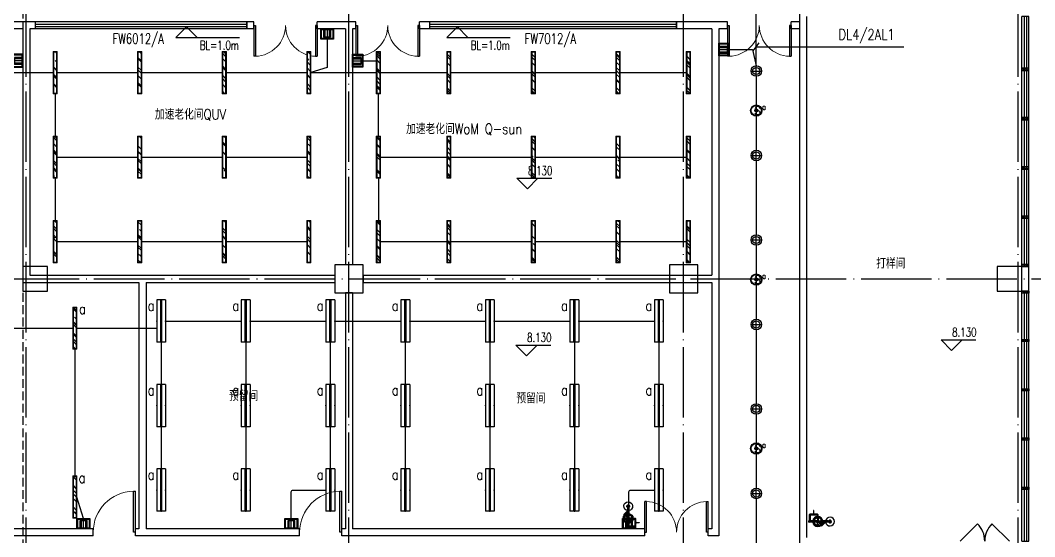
# Model space of a CAD drawing. Extents: x -621157 to 1764546, y -106808 to 741893.
# Drawn here: x 409094 to 437892, y 112675 to 127345 of the extents above; entities that cross this region are included whole.
import ezdxf
from ezdxf.enums import TextEntityAlignment as Align

# ---------------------------------------------------------------- set-up
doc = ezdxf.new("R2010")
doc.units = 0
doc.header["$LTSCALE"] = 1000
doc.header["$MEASUREMENT"] = 0
doc.linetypes.add('XREF-A-101-平面图_t3$0$DASH', pattern=[0.35, 0.25, -0.1])
doc.linetypes.add('XREF-A-101-平面图_t3$0$DOTE', pattern=[2.42, 2, -0.2, 0.02, -0.2])
for name, color, linetype in [('0-底图', 7, 'Continuous'), ('A-吊顶图及精装修区域', 7, 'Continuous'), ('EQUIP-照明', 3, 'Continuous'), ('I-LIGHT', 3, 'Continuous'), ('SIG_TEXT', 2, 'Continuous'), ('WIRE-控制', 6, 'Continuous'), ('WIRE-照明', 4, 'Continuous'), ('XREF-A-101-平面图_t3$0$1212121', 8, 'Continuous'), ('XREF-A-101-平面图_t3$0$A-COLUMN', 8, 'Continuous'), ('XREF-A-101-平面图_t3$0$A-DIM_ELEV', 8, 'Continuous'), ('XREF-A-101-平面图_t3$0$A-DOTE', 8, 'Continuous'), ('XREF-A-101-平面图_t3$0$A-DRWD', 8, 'Continuous'), ('XREF-A-101-平面图_t3$0$A-DRWD-TEXT', 8, 'Continuous'), ('XREF-A-101-平面图_t3$0$A-GROUND', 8, 'Continuous'), ('XREF-A-101-平面图_t3$0$A-ROOM-CH', 8, 'Continuous'), ('XREF-A-101-平面图_t3$0$A-WALL', 8, 'Continuous'), ('XREF-A-101-平面图_t3$0$A-WALL-FILL', 8, 'Continuous'), ('XREF-A-101-平面图_t3$0$A-WINDOW', 8, 'Continuous'), ('XREF-A-101-平面图_t3$0$家具-实验室家具', 8, 'Continuous'), ('控制系统', 6, 'Continuous')]:
    doc.layers.add(name, color=color, linetype=linetype)
doc.layers.add('弱电设备层', color=1, linetype='Continuous', lineweight=9)
doc.layers.add('灯具图例与顶面填充$0$I-C-light', color=3, linetype='Continuous', lineweight=13)
doc.styles.add('_TEL_DIM', font='SIMPLEX', dxfattribs={"width": 0.8, "height": 3.5, "bigfont": 'HZTXT'})
doc.styles.add('DIM_FONT', font='ROMANS', dxfattribs={"width": 0.8, "bigfont": 'HZDXC'})
doc.styles.add('XREF-A-101-平面图_t3$0$-HZDXCROMANS', font='ROMANS.shx', dxfattribs={"bigfont": 'HZDXC.shx'})
doc.styles.add('XREF-A-101-平面图_t3$0$A-STANDARD', font='SIMPLEX', dxfattribs={"bigfont": 'GBCBIG'})
doc.styles.add('XREF-A-101-平面图_t3$0$A-WIN-LABEL', font='SIMPLEX', dxfattribs={"bigfont": 'GBCBIG'})
doc.styles.add('XZC', font='SIMPLEX.SHX', dxfattribs={"width": 0.7, "bigfont": 'hztxt.shx'})
doc.linetypes.add('Ground', pattern='A,0.75,-0.125,[135,sr.shx,S=0.1,R=0,X=-0.15,Y=0],0.125,-0.125', length=1.125)
doc.linetypes.add('LED_LINE', pattern='A,12.7,-5.08,["LED",XZC,S=2.54,R=0,X=-2.54,Y=-1.27],-6.35', length=24.13)

# ---------------------------------------------------------------- blocks, each defined once
blk = doc.blocks.new('XREF-A-101-平面图_t3$0$轴网(2)')
at = {"layer": 'XREF-A-101-平面图_t3$0$A-DOTE', "linetype": 'XREF-A-101-平面图_t3$0$DOTE'}
for p, q in [((38340, -3300), (38340, 43300)), ((47500, -3300), (47500, 43300)), ((57000, -3300), (57000, 43300)), ((66500, -3300), (66500, 43300)), ((-3300, 20000), (69800, 20000))]:
    blk.add_line(p, q, dxfattribs=at)
blk = doc.blocks.new('XREF-A-101-平面图_t3$0$柱网2F')
at = {"layer": 'XREF-A-101-平面图_t3$0$A-COLUMN'}
for points in [[(38240, -20350), (38940, -20350), (38940, -19650), (38240, -19650)], [(47100, -20400), (47900, -20400), (47900, -19600), (47100, -19600)], [(56600, -20400), (57400, -20400), (57400, -19600), (56600, -19600)], [(65900, -20350), (66600, -20350), (66600, -19650), (65900, -19650)]]:
    blk.add_lwpolyline(points, close=True, dxfattribs=at)
blk = doc.blocks.new('XREF-A-101-平面图_t3$0$ROOM')
at = {"layer": 'XREF-A-101-平面图_t3$0$A-ROOM-CH', "style": 'XREF-A-101-平面图_t3$0$-HZDXCROMANS', "width": 0.6}
for tag, p in [('中文房间名称', (0, -1000)), ('英文房间名称', (0, -1500))]:
    blk.add_attdef(tag, text='', height=300, dxfattribs=at).set_placement(p, align=Align.CENTER)
blk = doc.blocks.new('XREF-A-101-平面图_t3$0$G$C869EB286')
at = {"layer": 'XREF-A-101-平面图_t3$0$A-WINDOW'}
h = blk.add_hatch(dxfattribs=at)
h.set_pattern_fill('ANSI31', color=256, scale=25)
h.set_pattern_definition([(45, (-143.957, -89940), (-28.0633, 28.0633), [])])
h.paths.add_polyline_path([(0, 60), (200, 60), (200, 0), (0, 0)])
blk.add_lwpolyline([(0, 60), (200, 60), (200, 0), (0, 0)], close=True, dxfattribs=at)
blk = doc.blocks.new('XREF-A-101-平面图_t3$0$Shower_plan')
at = {"layer": 'XREF-A-101-平面图_t3$0$1212121'}
for p, q in [((-20, -112), (-20, -94)), ((-16, -314), (-16, -120)), ((16, -314), (16, -120)), ((20, -112), (20, -94)), ((164, -90), (164, -66)), ((184, -114), (208, -114)), ((184, -274), (208, -274)), ((212, -177), (208, -177)), ((212, -199), (208, -199)), ((215, -184), (220, -184)), ((215, -193), (220, -193)), ((-94, -290), (-90, -290)), ((-75, -301), (-18, -302)), ((-75, -315), (-22, -315)), ((-34, -355), (-31, -355)), ((-34, -361), (-31, -361)), ((-16, -607), (-16, -396)), ((16, -607), (16, -396)), ((75, -302), (17, -302)), ((75, -316), (22, -316)), ((94, -327), (90, -327)), ((160, -297), (160, -321))]:
    blk.add_line(p, q, dxfattribs=at)
for points in [[(-22, -120), (-22, -112), (22, -112), (22, -120)], [(-37, -500), (-34, -500), (-34, -346), (-37, -346)], [(24, -388), (-24, -388), (-24, -338), (-22, -336), (22, -336), (24, -338)]]:
    blk.add_lwpolyline(points, close=True, dxfattribs=at)
for points in [[(143, -321), (184, -321, 0.414214), (208, -297), (208, -90, 0.414214), (184, -66), (23, -66)], [(143, -297), (160, -297, 0.414214), (184, -273), (184, -114, 0.414214), (160, -90), (23, -90)], [(-16, -530), (-128, -419, -1), (-122, -414)], [(-122, -414), (-53, -483, -1)], [(-111, -308, -0.092425), (-109, -301, -0.095768), (-106, -295, -0.100909), (-101, -292, -0.104872), (-94, -290, -0.001591), (-94, -290, -0.100909)], [(-93, -325, -0.034962), (-95, -325, -0.104872), (-101, -324, -0.100909), (-106, -320, -0.095768), (-110, -314, -0.092425), (-111, -308, -0.092425)], [(-37, -491), (-54, -491, -1), (-54, -483), (-37, -483)], [(-45, -491), (-16, -519, -1)], [(-37, -349, 0.153738), (-38, -347), (-43, -347, 0.078248), (-44, -349), (-44, -364, 0.153738), (-43, -367), (-38, -367, 0.153738), (-37, -364)], [(-23, -388), (-23, -395, 0.154019), (-19, -396), (19, -396, 0.154019), (23, -395), (23, -388)], [(92, -292, -0.034962), (94, -292, -0.104872), (100, -293, -0.100909), (106, -297, -0.095768), (109, -303, -0.092425), (110, -310, -0.092425)], [(110, -310, -0.092425), (109, -316, -0.095768), (105, -322, -0.100909), (100, -326, -0.104872), (94, -327, -0.001591), (94, -327, -0.100909)]]:
    blk.add_lwpolyline(points, format="xyb", dxfattribs=at)
for points in [[(212, -177), (214, -177), (215, -179), (215, -198), (214, -199)], [(212, -199), (214, -199), (215, -198), (215, -179), (214, -177)], [(-34, -491), (-28, -491), (-28, -483), (-34, -483)], [(-24, -371), (-31, -371), (-31, -346), (-24, -346)], [(-22, -336), (-22, -314), (22, -314), (22, -336)], [(-31, -657), (-20, -637)], [(20, -637), (31, -657), (16, -684), (-16, -684), (-31, -657)]]:
    blk.add_lwpolyline(points, dxfattribs=at)
for points in [[(221, -201), (229, -201, 0.414214), (231, -199), (231, -194, -0.414214), (232, -193), (313, -193, 0.414214), (313, -192), (313, -185, 0.414214), (313, -184), (232, -184, -0.414214), (231, -183), (231, -177, 0.414214), (229, -176), (221, -176, 0.414214), (220, -177), (220, -199, 0.414214)], [(-106, -308, -0.092425), (-105, -301, -0.095768), (-102, -295, -0.100909), (-96, -292, -0.104872), (-90, -290, -0.104872), (-84, -292, -0.100909), (-79, -296, -0.095768), (-75, -301, -0.092425), (-74, -308, -0.092425), (-75, -315, -0.095768), (-79, -320, -0.100909), (-84, -324, -0.104872), (-90, -325, -0.104872), (-97, -324, -0.100909), (-102, -320, -0.095768), (-105, -314, -0.092425)], [(106, -310, -0.092425), (105, -316, -0.095768), (101, -322, -0.100909), (96, -326, -0.104872), (90, -327, -0.104872), (84, -325, -0.100909), (78, -322, -0.095768), (75, -316, -0.092425), (74, -309, -0.092425), (75, -303, -0.095768), (78, -297, -0.100909), (84, -293, -0.104872), (90, -292, -0.104872), (96, -293, -0.100909), (101, -297, -0.095768), (105, -303, -0.092425)], [(-20, -657), (-20, -607), (20, -607), (20, -657, -1)]]:
    blk.add_lwpolyline(points, format="xyb", close=True, dxfattribs=at)
for centre, radius in [((0, -78), 26.3), ((0, -78), 16.4), ((-60, -481), 3.91)]:
    blk.add_circle(centre, radius, dxfattribs=at)
for centre, radius, start, end in [((0, -309), 144, 96.5663, 263.4343), ((0, -309), 139, 96.804, 263.1966), ((0, -309), 111, 98.3801, 261.6205), ((0, -309), 36, 116.7475, 168.6934), ((0, -309), 144, 276.5663, 83.4343), ((0, -309), 139, 276.804, 83.1966), ((0, -309), 111, 278.6256, 81.375), ((0, -309), 36, 10.3072, 62.4104), ((0, -657), 125, 97.5816, 82.419), ((0, -309), 36, 190.3072, 231.764), ((0, -309), 18.8, 149.7809, 195.9711), ((0, -309), 18.8, 344.0295, 27.2237), ((0, -309), 36, 308.7702, 348.6934), ((0, -657), 37.5, 121.3804, 58.6121)]:
    blk.add_arc(centre, radius, start, end, dxfattribs=at)
blk = doc.blocks.new('XREF-A-101-平面图_t3$0$G$C45C07046')
at = {"layer": 'XREF-A-101-平面图_t3$0$家具-实验室家具', "color": 252, "xscale": -1, "rotation": 179.9999999870604}
blk.add_blockref('XREF-A-101-平面图_t3$0$Shower_plan', (155428, 112884), dxfattribs=at)
at = {"layer": 'XREF-A-101-平面图_t3$0$家具-实验室家具', "color": 252, "rotation": 90}
blk.add_blockref('XREF-A-101-平面图_t3$0$Shower_plan', (160500, 113106), dxfattribs=at)
blk = doc.blocks.new('XREF-A-101-平面图_t3$0$DOOR2DLIB$SYSLIB$00000107')
at = {"color": 0}
for p, q in [((0.45, 0.975), (0.5, 0.975)), ((0.45, 0), (0.45, 0.975)), ((0.5, 0), (0.5, 0.975)), ((0.5, 0), (0.45, 0))]:
    blk.add_line(p, q, dxfattribs=at)
at = {"color": 0, "lineweight": 13}
blk.add_arc((0.475, 0), 0.975, 91.4693, 180, dxfattribs=at)
blk = doc.blocks.new('XREF-A-101-平面图_t3$0$DOOR2DLIB$SYSLIB$00000108')
at = {"color": 0}
for p, q in [((-0.5, 0), (-0.5, 0.4875)), ((-0.475, 0.4875), (-0.5, 0.4875)), ((-0.475, 0), (-0.475, 0.4875)), ((0.475, 0), (0.475, 0.4875)), ((0.475, 0.4875), (0.5, 0.4875)), ((0.5, 0), (0.5, 0.4875)), ((-0.5, 0), (-0.475, 0)), ((0.5, 0), (0.475, 0))]:
    blk.add_line(p, q, dxfattribs=at)
at = {"color": 0, "lineweight": 13}
for centre, start, end in [((-0.4875, 0), 0, 88.53072), ((0.4875, 0), 91.46928, 180)]:
    blk.add_arc(centre, 0.4875, start, end, dxfattribs=at)
blk = doc.blocks.new('XREF-A-101-平面图_t3$0$WINDOW2DLIB$SYSLIB$00000001')
at = {"color": 0}
for points in [[(-0.5, 0.5), (-0.5, -0.5)], [(-0.5, 0.5), (0.5, 0.5)], [(0.5, -0.5), (0.5, 0.5)], [(0.5, 0.1667), (-0.5, 0.1667)], [(0.5, -0.1667), (-0.5, -0.1667)], [(-0.5, -0.5), (0.5, -0.5)]]:
    blk.add_lwpolyline(points, dxfattribs=at)
blk = doc.blocks.new('XREF-A-101-平面图_t3$0$WINDOW2DLIB$DYNSTYLE$00000005')
at = {"color": 0}
for points in [[(-0.5, 0.5), (-0.5, -0.5)], [(-0.5, 0.5), (0.5, 0.5)], [(0.5, -0.5), (0.5, 0.5)], [(0.5, 0.1667), (-0.5, 0.1667)], [(0.5, -0.1667), (-0.5, -0.1667)], [(-0.5, -0.5), (0.5, -0.5)]]:
    blk.add_lwpolyline(points, dxfattribs=at)
blk = doc.blocks.new('XREF-A-101-平面图_t3$0$DOOR2DLIB$SYSLIB$00000103')
at = {"color": 0}
for p, q in [((-0.5, 0), (-0.146, 0.354)), ((0.5, 0), (0.146, 0.354))]:
    blk.add_line(p, q, dxfattribs=at)
for centre, start, end in [((-0.5, 0), 0, 45), ((0.5, 0), 135, 180)]:
    blk.add_arc(centre, 0.5, start, end, dxfattribs=at)
blk = doc.blocks.new('XREF-A-101-平面图_t3')
at = {"layer": 'XREF-A-101-平面图_t3$0$A-DIM_ELEV'}
for p, q in [((242890, 127155), (242590, 126855)), ((242890, 127155), (243190, 126855)), ((250579, 127155), (250279, 126855)), ((250579, 127155), (250879, 126855)), ((242590, 126855), (244390, 126855)), ((250279, 126855), (252079, 126855)), ((252566, 122556), (252266, 122856)), ((252266, 122856), (253257, 122856)), ((252566, 122556), (252866, 122856)), ((252541, 117818), (252241, 118118)), ((252241, 118118), (253232, 118118)), ((252541, 117818), (252841, 118118)), ((264608, 117968), (264308, 118268)), ((264308, 118268), (265299, 118268)), ((264608, 117968), (264908, 118268))]:
    blk.add_line(p, q, dxfattribs=at)
at = {"layer": 'XREF-A-101-平面图_t3$0$A-GROUND', "linetype": 'XREF-A-101-平面图_t3$0$DASH'}
blk.add_lwpolyline([(238240, 139200), (238240, 100400)], dxfattribs=at)
at = {"layer": 'XREF-A-101-平面图_t3$0$A-WALL'}
for p, q in [((260300, 127200), (260300, 127650)), ((238340, 127300), (237900, 127300)), ((238600, 127300), (238340, 127300)), ((244800, 127300), (244600, 127300)), ((247500, 127300), (246600, 127300)), ((247700, 127300), (247500, 127300)), ((249800, 127300), (249500, 127300)), ((257900, 127300), (256800, 127300)), ((258250, 127300), (257900, 127300)), ((260300, 127300), (260050, 127300)), ((260500, 127200), (260500, 127450)), ((238240, 127100), (237900, 127100)), ((238240, 127100), (238240, 119900)), ((238600, 127100), (238440, 127100)), ((238440, 127100), (238440, 120100)), ((244800, 127100), (244600, 127100)), ((247400, 127100), (246600, 127100)), ((247400, 127100), (247400, 120400)), ((247600, 127100), (247600, 120400)), ((247700, 127100), (247600, 127100)), ((249800, 127100), (249500, 127100)), ((257800, 127100), (256800, 127100)), ((257800, 127100), (257800, 120100)), ((258250, 127100), (258000, 127100)), ((258000, 127100), (258000, 120000)), ((260300, 127100), (260050, 127100)), ((260300, 112450), (260300, 127200)), ((260500, 112650), (260500, 127200)), ((247600, 120400), (247400, 120400)), ((238440, 120100), (241640, 120100)), ((241640, 120100), (247100, 120100)), ((247100, 120100), (247100, 119900)), ((247900, 120100), (257800, 120100)), ((247900, 120100), (247900, 119900)), ((238240, 119900), (241540, 119900)), ((241540, 119900), (241540, 112900)), ((241740, 119900), (241740, 112900)), ((241740, 119900), (247100, 119900)), ((247900, 119900), (257800, 119900)), ((257800, 119900), (257800, 112900)), ((258000, 120000), (258000, 112700)), ((247400, 119600), (247400, 112900)), ((247600, 119600), (247400, 119600)), ((247600, 119600), (247600, 112900)), ((240240, 112900), (233900, 112900)), ((241540, 112900), (241440, 112900)), ((246100, 112900), (241740, 112900)), ((247400, 112900), (247300, 112900)), ((255900, 112900), (247600, 112900)), ((257800, 112900), (257700, 112900)), ((240240, 112700), (233800, 112700)), ((241640, 112700), (241440, 112700)), ((246100, 112700), (241640, 112700)), ((247500, 112700), (247300, 112700)), ((255900, 112700), (247500, 112700)), ((258000, 112700), (257700, 112700))]:
    blk.add_line(p, q, dxfattribs=at)
for points in [[(238600, 127100), (238600, 127300)], [(244600, 127100), (244600, 127300)], [(244800, 127100), (244800, 127300)], [(246600, 127100), (246600, 127300)], [(247700, 127100), (247700, 127300)], [(249500, 127100), (249500, 127300)], [(249800, 127100), (249800, 127300)], [(256800, 127100), (256800, 127300)], [(258250, 127100), (258250, 127300)], [(260050, 127100), (260050, 127300)], [(240240, 112700), (240240, 112900)], [(241440, 112700), (241440, 112900)], [(246100, 112700), (246100, 112900)], [(247300, 112700), (247300, 112900)], [(255900, 112700), (255900, 112900)], [(257700, 112700), (257700, 112900)]]:
    blk.add_lwpolyline(points, dxfattribs=at)
at = {"layer": 'XREF-A-101-平面图_t3$0$A-WALL-FILL', "color": 171}
for p, q in [((266600, 119650), (266600, 120350)), ((266800, 119650), (266800, 120350))]:
    blk.add_line(p, q, dxfattribs=at)
for points in [[(266600, 120350), (266800, 120350)], [(266600, 119650), (266800, 119650)]]:
    blk.add_lwpolyline(points, dxfattribs=at)
blk.add_blockref('XREF-A-101-平面图_t3$0$G$C45C07046', (100000, 0))
at = {"layer": 'XREF-A-101-平面图_t3$0$A-COLUMN'}
blk.add_blockref('XREF-A-101-平面图_t3$0$柱网2F', (200000, 140000), dxfattribs=at)
at = {"layer": 'XREF-A-101-平面图_t3$0$A-DOTE'}
blk.add_blockref('XREF-A-101-平面图_t3$0$轴网(2)', (200000, 100000), dxfattribs=at)
at = {"layer": 'XREF-A-101-平面图_t3$0$A-DRWD'}
ref = blk.add_blockref('XREF-A-101-平面图_t3$0$WINDOW2DLIB$DYNSTYLE$00000005', (241600, 127200), dxfattribs=dict(at, xscale=6000, yscale=-200, zscale=6000, rotation=180))
ref.add_attrib('A0', 'FW6012/A', (240790, 126676), dxfattribs={"layer": 'XREF-A-101-平面图_t3$0$A-DRWD-TEXT', "height": 297.5, "style": 'XREF-A-101-平面图_t3$0$A-WIN-LABEL', "width": 0.705882})
ref = blk.add_blockref('XREF-A-101-平面图_t3$0$WINDOW2DLIB$DYNSTYLE$00000005', (253300, 127200), dxfattribs=dict(at, xscale=7000, yscale=-200, zscale=7000, rotation=180))
ref.add_attrib('A0', 'FW7012/A', (252490, 126676), dxfattribs={"layer": 'XREF-A-101-平面图_t3$0$A-DRWD-TEXT', "height": 297.5, "style": 'XREF-A-101-平面图_t3$0$A-WIN-LABEL', "width": 0.705882})
at = {"layer": 'XREF-A-101-平面图_t3$0$A-ROOM-CH'}
ref = blk.add_blockref('XREF-A-101-平面图_t3$0$ROOM', (243002, 125524), dxfattribs=at)
ref.add_attrib('中文房间名称', '加速老化间QUV', dxfattribs={"height": 300, "style": 'XREF-A-101-平面图_t3$0$-HZDXCROMANS', "width": 0.8}).set_placement((243002, 124524), align=Align.CENTER)
ref = blk.add_blockref('XREF-A-101-平面图_t3$0$ROOM', (250770, 125112), dxfattribs=at)
ref.add_attrib('中文房间名称', '加速老化间WoM Q-sun', dxfattribs={"height": 300, "style": 'XREF-A-101-平面图_t3$0$-HZDXCROMANS', "width": 0.8}).set_placement((250770, 124112), align=Align.CENTER)
ref = blk.add_blockref('XREF-A-101-平面图_t3$0$ROOM', (262883, 121292), dxfattribs=at)
ref.add_attrib('中文房间名称', '打样间', dxfattribs={"height": 300, "style": 'XREF-A-101-平面图_t3$0$-HZDXCROMANS', "width": 0.8}).set_placement((262883, 120292), align=Align.CENTER)
ref = blk.add_blockref('XREF-A-101-平面图_t3$0$ROOM', (244510, 117525), dxfattribs=at)
ref.add_attrib('中文房间名称', '预留间', dxfattribs={"height": 300, "style": 'XREF-A-101-平面图_t3$0$-HZDXCROMANS', "width": 0.8}).set_placement((244510, 116525), align=Align.CENTER)
ref = blk.add_blockref('XREF-A-101-平面图_t3$0$ROOM', (252668, 117460), dxfattribs=at)
ref.add_attrib('中文房间名称', '预留间', dxfattribs={"height": 300, "style": 'XREF-A-101-平面图_t3$0$-HZDXCROMANS', "width": 0.8}).set_placement((252668, 116460), align=Align.CENTER)
at = {"layer": 'XREF-A-101-平面图_t3$0$A-WINDOW'}
for name, p, xscale, yscale, zscale, rotation in [('XREF-A-101-平面图_t3$0$WINDOW2DLIB$SYSLIB$00000001', (266700, 123900), 7100.000000004191, 200, 7100.000000004191, 90), ('XREF-A-101-平面图_t3$0$DOOR2DLIB$SYSLIB$00000108', (245700, 127200), 1800, 1800, 1800, 180), ('XREF-A-101-平面图_t3$0$DOOR2DLIB$SYSLIB$00000108', (248600, 127200), -1800, 1800, -1800, 180), ('XREF-A-101-平面图_t3$0$DOOR2DLIB$SYSLIB$00000108', (259150, 127200), 1800, 1800, 1800, 180), ('XREF-A-101-平面图_t3$0$WINDOW2DLIB$SYSLIB$00000001', (266700, 116100), 7100, 200, 7100, 90), ('XREF-A-101-平面图_t3$0$DOOR2DLIB$SYSLIB$00000107', (240840, 112800), -1200, -1200, -1200, 180), ('XREF-A-101-平面图_t3$0$DOOR2DLIB$SYSLIB$00000107', (246700, 112800), -1200, -1200, -1200, 180), ('XREF-A-101-平面图_t3$0$DOOR2DLIB$SYSLIB$00000108', (256800, 112800), 1800, -1800, 1800, 180), ('XREF-A-101-平面图_t3$0$DOOR2DLIB$SYSLIB$00000103', (265550, 112550), -1400, -1400, -1400, 180)]:
    blk.add_blockref(name, p, dxfattribs=dict(at, xscale=xscale, yscale=yscale, zscale=zscale, rotation=rotation))
at = {"layer": 'XREF-A-101-平面图_t3$0$A-WINDOW', "xscale": -1}
for p in [(266800, 125920), (266800, 124520), (266800, 123120), (266800, 121720), (266800, 120350)]:
    blk.add_blockref('XREF-A-101-平面图_t3$0$G$C869EB286', p, dxfattribs=at)
at = {"layer": 'XREF-A-101-平面图_t3$0$A-WINDOW', "rotation": 180}
for p in [(266800, 119650), (266800, 118280), (266800, 116880), (266800, 115480), (266800, 114080)]:
    blk.add_blockref('XREF-A-101-平面图_t3$0$G$C869EB286', p, dxfattribs=at)
at = {"layer": 'XREF-A-101-平面图_t3$0$A-DIM_ELEV', "color": 7, "style": 'XREF-A-101-平面图_t3$0$A-STANDARD', "width": 0.705882}
for s, p in [('BL=1.0m', (243268, 126510)), ('BL=1.0m', (250957, 126510)), ('8.130', (252581, 122946)), ('8.130', (252556, 118208)), ('8.130', (264623, 118358))]:
    blk.add_text(s, height=255, dxfattribs=at).set_placement(p)
blk = doc.blocks.new('筒灯')
at = {"color": 8}
for p, q in [((150, 0), (-150, 0)), ((0, 150), (0, -150))]:
    blk.add_line(p, q, dxfattribs=at)
blk.add_circle((0, 0), 150)
blk.add_circle((0, 0), 102, dxfattribs=at)
blk = doc.blocks.new('G$C3816A8C5')
at = {"layer": '弱电设备层', "lineweight": -3}
for p, q in [((-114, 25), (-114, 298)), ((-114, 298), (129, 298)), ((-72, 25), (-72, 298)), ((1, 25), (1, 298)), ((87, 25), (87, 298)), ((129, 25), (129, 298))]:
    blk.add_line(p, q, dxfattribs=at)
for points in [[(-228, 0), (-228, 368), (228, 368), (228, 0)], [(-200, 25), (-200, 341), (202, 341), (202, 25)]]:
    blk.add_lwpolyline(points, close=True, dxfattribs=at)
blk = doc.blocks.new('灯具图例与顶面填充$0$顶面图例$0$16-吊线灯-011')
at = {"color": 8}
blk.add_wipeout([(0, 35), (0, -25), (600, -25), (600, 35)], dxfattribs=at)
at = {"linetype": 'ByBlock'}
h = blk.add_hatch(dxfattribs=at)
h.set_pattern_fill('AR-RROOF', color=250, scale=5, angle=45)
h.set_pattern_definition([(45, (-809054.52, -461832.93), (107.763073, 287.368196), [1905, -254, 635, -127]), (45, (-808979.98, -461668.59), (-209.239968, 29.634845), [381, -41.91, 762, -95.25]), (45, (-809085.95, -461711.69), (406.805602, 527.141034), [1016, -177.8, 508, -127])])
h.paths.add_polyline_path([(10, 25), (590, 25), (590, -15), (10, -15)])
at = {"color": 0, "linetype": 'ByBlock'}
for points in [[(0, 35), (600, 35), (600, -25), (0, -25)], [(10, 25), (590, 25), (590, -15), (10, -15)]]:
    blk.add_lwpolyline(points, close=True, dxfattribs=at)
blk = doc.blocks.new('G$CDFA8365F')
at = {"layer": '灯具图例与顶面填充$0$I-C-light', "xscale": 2, "yscale": 2, "zscale": 2, "rotation": 90}
for p in [(-27330, -14743), (-24930, -14743), (-22530, -14743), (-20130, -14743), (-18153, -14743), (-16153, -14743), (-13753, -14743), (-11353, -14743), (-9353, -14743), (-27330, -17143), (-24930, -17143), (-22530, -17143), (-20130, -17143), (-18153, -17143), (-16153, -17143), (-13753, -17143), (-11353, -17143), (-9353, -17143), (-27330, -19543), (-24930, -19543), (-22530, -19543), (-20130, -19543), (-18153, -19543), (-16153, -19543), (-13753, -19543), (-11353, -19543), (-9353, -19543), (-26770, -22000), (-26770, -26800)]:
    blk.add_blockref('灯具图例与顶面填充$0$顶面图例$0$16-吊线灯-011', p, dxfattribs=at)
at = {"layer": 'SIG_TEXT', "style": 'DIM_FONT', "width": 0.8}
for p in [(-26665, -21000, -672), (-26675, -25800, -672)]:
    blk.add_text('a', height=300, dxfattribs=at).set_placement(p)
blk = doc.blocks.new('$equip_U$00000103(3T96GD2-PC)')
for p, q in [((-1.2, 0.25), (1.2, 0.25)), ((-1.2, 0.25), (-1.2, -0.25)), ((1.2, 0.25), (1.2, -0.25)), ((-1.2, -0.25), (1.2, -0.25))]:
    blk.add_line(p, q)
at = {"const_width": 0.14}
blk.add_lwpolyline([(-1.2, 0), (1.2, 0)], dxfattribs=at)
for p in [(-1.2, 0), (0, 0.25), (1.2, 0), (0, -0.25)]:
    blk.add_point(p)
at = {"color": 7, "style": '_TEL_DIM', "flags": 1}
for tag in ['A', 'REMARK']:
    blk.add_attdef(tag, text='', height=0.00002, dxfattribs=at).set_placement((0, 0), align=Align.MIDDLE_CENTER)
blk = doc.blocks.new('$equip_U$00000113(3T96GD2-PC)')
blk.add_blockref('$equip_U$00000103(3T96GD2-PC)', (0, 0))
at = {"color": 7, "style": '_TEL_DIM', "flags": 1}
for tag in ['A', 'REMARK']:
    blk.add_attdef(tag, text='', height=0.00002, dxfattribs=at).set_placement((0, 0), align=Align.MIDDLE_CENTER)
blk = doc.blocks.new('$equip_U$00000128(7WHLKQ2-PC)')
blk.add_blockref('$equip_U$00000113(3T96GD2-PC)', (0, 0))
at = {"color": 7, "style": '_TEL_DIM', "flags": 1}
blk.add_attdef('A', text='', height=0.00002, dxfattribs=at).set_placement((0, 0), align=Align.MIDDLE_CENTER)
blk = doc.blocks.new('SS')
at = {"layer": '控制系统'}
for p, q in [((351296, 52793), (351149, 52793)), ((351290, 52821), (351155, 52765)), ((351155, 52821), (351290, 52765)), ((351171, 52844), (351275, 52741)), ((351275, 52844), (351171, 52741)), ((351195, 52860), (351251, 52725)), ((351251, 52860), (351195, 52725)), ((351223, 52866), (351223, 52719))]:
    blk.add_line(p, q, dxfattribs=at)
for radius in [303, 272, 83.5, 73.3]:
    blk.add_circle((351223, 52793), radius, dxfattribs=at)
at = {"color": 7, "style": '_TEL_DIM', "width": 0.8}
blk.add_text('s', height=673, dxfattribs=at).set_placement((351098, 52554))
at = {"layer": 'SIG_TEXT', "style": 'DIM_FONT', "width": 0.75}
blk.add_text('a', height=300, dxfattribs=at).set_placement((351535, 52835))

msp = doc.modelspace()

# ---------------------------------------------------------------- block references
at = {"layer": '0-底图'}
msp.add_blockref('XREF-A-101-平面图_t3', (170924, 0), dxfattribs=at)

# ---------------------------------------------------------------- next in the draw order: linework, layer by layer
at = {"layer": 'SIG_TEXT'}
for points in [[(429903, 126475), (430072, 126707)], [(429988, 126591), (434172, 126591)]]:
    msp.add_lwpolyline(points, dxfattribs=at)
at = {"layer": 'WIRE-控制', "linetype": 'Ground'}
for points in [[(429988, 126054), (429988, 127830)], [(429219, 126517), (429877, 126517), (429988, 126054)], [(410144, 125857), (412424, 125857)], [(412544, 125857), (414824, 125857)], [(414944, 125857), (417224, 125857)], [(419321, 125857), (421201, 125857)], [(421321, 125857), (423601, 125857)], [(423721, 125857), (426001, 125857)], [(429988, 125754), (429988, 123654)], [(410084, 125257), (410084, 124057)], [(419261, 124057), (419261, 125257)], [(410144, 123457), (412424, 123457)], [(412544, 123457), (414824, 123457)], [(414944, 123457), (417224, 123457)], [(419321, 123457), (421201, 123457)], [(421321, 123457), (423601, 123457)], [(423721, 123457), (426001, 123457)], [(429988, 123354), (429988, 121254)], [(410084, 122857), (410084, 121657)], [(419261, 122857), (419261, 121657)], [(410144, 121057), (412424, 121057)], [(412544, 121057), (414824, 121057)], [(414944, 121057), (417224, 121057)], [(419321, 121057), (421201, 121057)], [(421321, 121057), (423601, 121057)], [(423721, 121057), (426001, 121057)], [(429988, 120954), (429988, 118854)], [(413219, 118800), (415369, 118800)], [(415619, 118800), (417769, 118800)], [(420149, 118800), (422299, 118800)], [(422549, 118800), (424699, 118800)], [(424949, 118800), (427099, 118800)], [(429988, 118554), (429988, 116454)], [(413094, 118200), (413094, 117000)], [(415494, 118200), (415494, 117000)], [(417894, 118200), (417894, 117000)], [(420024, 118200), (420024, 117000)], [(422424, 118200), (422424, 117000)], [(424824, 118200), (424824, 117000)], [(427224, 118200), (427224, 117000)], [(429988, 116154), (429988, 114054)], [(413094, 115800), (413094, 114600)], [(415494, 115800), (415494, 114600)], [(417894, 115800), (417894, 114600)], [(420024, 115800), (420024, 114600)], [(422424, 115800), (422424, 114600)], [(424824, 115800), (424824, 114600)], [(427224, 115800), (427224, 114600)], [(429988, 113754), (429988, 111654)]]:
    msp.add_lwpolyline(points, dxfattribs=at)

# ---------------------------------------------------------------- next in the draw order: block references
at = {"layer": 'EQUIP-照明', "color": 1, "yscale": 0.8, "zscale": 0.8}
for p, xscale, rotation in [((417807, 127100), 0.8, 180), ((428924, 126517), 0.8, 270), ((409164, 126196), -0.8, 90), ((418524, 126196), 0.8, 270)]:
    msp.add_blockref('G$C3816A8C5', p, dxfattribs=dict(at, xscale=xscale, rotation=rotation))
at = {"layer": 'EQUIP-照明', "color": 1, "xscale": 0.8, "yscale": 0.8, "zscale": 0.8}
for p in [(410886, 112900), (416787, 112900), (426374, 112900)]:
    msp.add_blockref('G$C3816A8C5', p, dxfattribs=at)
at = {"layer": 'I-LIGHT', "linetype": 'LED_LINE', "ltscale": 0.5, "rotation": 180}
for p in [(429988, 125904), (429988, 123504), (429988, 121104), (429988, 118704), (429988, 116304), (429988, 113904)]:
    msp.add_blockref('筒灯', p, dxfattribs=at)
at = {"layer": 'WIRE-照明', "xscale": 0.528, "yscale": 0.528, "zscale": 0.528}
for p in [(244542, 96906), (244542, 92106), (244542, 87306)]:
    msp.add_blockref('SS', p, dxfattribs=at)

# ---------------------------------------------------------------- next in the draw order: texts
at = {"layer": 'SIG_TEXT', "color": 2, "style": 'DIM_FONT', "width": 0.8}
msp.add_text('DL4/2AL1', height=300, dxfattribs=at).set_placement((433916, 126793), align=Align.RIGHT)

# ---------------------------------------------------------------- next in the draw order: block references
at = {"layer": 'A-吊顶图及精装修区域', "color": 2}
msp.add_blockref('G$CDFA8365F', (437424, 140000), dxfattribs=at)

# ---------------------------------------------------------------- next in the draw order: linework, layer by layer
at = {"layer": 'WIRE-控制', "linetype": 'Ground'}
for points in [[(417807, 126806), (417807, 126002), (417344, 125857)], [(418819, 126196), (419201, 126196)], [(410014, 125850), (408580, 125850), (408524, 125900)], [(417344, 125857), (419201, 125857)], [(426121, 125857), (428001, 125857)], [(426121, 123457), (428001, 123457)], [(426121, 121057), (428001, 121057)], [(418019, 118800), (419899, 118800)], [(406704, 118600), (410584, 118600)], [(410704, 118600), (412969, 118600)], [(410644, 118000), (410644, 114400)], [(410886, 113194), (410704, 113800)]]:
    msp.add_lwpolyline(points, dxfattribs=at)
for points in [[(416787, 113194), (416787, 113950, -0.414214), (416837, 114000), (417769, 114000)], [(426374, 113194), (426374, 113950, -0.414214), (426424, 114000), (427099, 114000)]]:
    msp.add_lwpolyline(points, format="xyb", dxfattribs=at)

# ---------------------------------------------------------------- next in the draw order: block references
at = {"layer": 'EQUIP-照明', "xscale": 500.0000000023283, "yscale": 500.0000000022701, "zscale": 500.0000000022737, "rotation": 270}
for p in [(413094, 118800), (415494, 118800), (417894, 118800), (420024, 118800), (422424, 118800), (424824, 118800), (427224, 118800), (413094, 116400), (415494, 116400), (417894, 116400), (420024, 116400), (422424, 116400), (424824, 116400), (427224, 116400), (413094, 114000), (415494, 114000), (417894, 114000), (420024, 114000), (422424, 114000), (424824, 114000), (427224, 114000)]:
    msp.add_blockref('$equip_U$00000128(7WHLKQ2-PC)', p, dxfattribs=at)

# ---------------------------------------------------------------- next in the draw order: texts
at = {"layer": 'SIG_TEXT', "style": 'DIM_FONT', "width": 0.8}
for p in [(412713, 119091, -672), (415113, 119091, -672), (417513, 119091, -672), (419643, 119091, -672), (422043, 119091, -672), (424443, 119091, -672), (426843, 119091, -672), (412713, 116691, -672), (415113, 116691, -672), (417513, 116691, -672), (419643, 116691, -672), (422043, 116691, -672), (424443, 116691, -672), (426843, 116691, -672), (412713, 114291, -672), (415113, 114291, -672), (417513, 114291, -672), (419643, 114291, -672), (422043, 114291, -672), (424443, 114291, -672), (426843, 114291, -672)]:
    msp.add_text('a', height=300, dxfattribs=at).set_placement(p)

doc.saveas('drawing.dxf')
